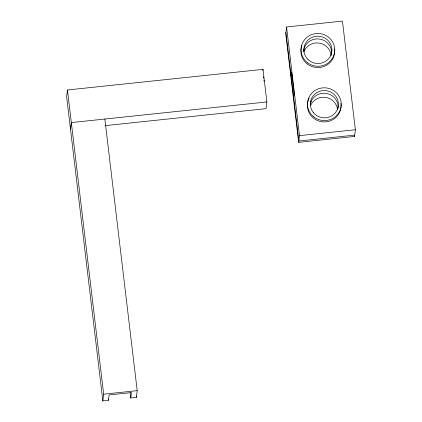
<?xml version="1.0" encoding="UTF-8"?>
<svg xmlns="http://www.w3.org/2000/svg" width="422" height="422" viewBox="0 0 422 422"><rect width="100%" height="100%" fill="white"/><g stroke="black" fill="none" stroke-linecap="round" stroke-linejoin="round"><path stroke-width="0.63" d="M104.994 125.645L266.045 108.66L266.873 101.95L262.99 69.356L67.451 89.981L66.629 96.691L102.847 400.9L108.433 400.309L109.092 394.945L131.437 392.587L130.778 397.951L136.364 397.366L137.192 390.656L104.856 119.041M70.511 129.285L71.334 122.575L266.873 101.95M102.847 400.9L103.67 394.19L67.451 89.981M262.843 70.574L262.99 69.356M286.57 26.992L285.747 33.702L298.681 142.346L354.549 136.454L355.371 129.749L342.437 21.1L286.57 26.992L299.504 135.641L298.681 142.346M293.67 97.545L294.16 93.573L291.57 71.84L291.085 75.818L292.325 75.686M310.402 103.854L311.135 101.359M299.504 135.641L355.371 129.749M354.712 135.114L298.845 141.006L285.91 32.357M103.67 394.19L137.192 390.656M354.39 135.145L354.549 136.454M263.55 76.772L263.703 78.049M263.929 79.964L264.082 81.246M136.211 396.058L136.364 397.366M130.155 392.718L130.778 397.951M108.275 399.001L108.433 400.309M303.882 49.342L304.035 51.706L304.679 50.039A14.068 13.652 7 0 1 319.981 43.229A14.068 13.652 7 0 1 331.096 55.641M334.435 48.994A16.88 16.384 7 0 1 316.041 67.504A16.88 16.384 7 0 1 301.851 45.571M340.739 108.908A16.88 16.384 7 0 1 318.716 120.993A16.88 16.384 7 0 1 309.099 98.12M340.918 103.427A16.88 16.384 7 0 1 340.849 108.312M303.56 51.299A14.068 13.652 7 0 1 319.164 38.988A14.068 13.652 7 0 1 331.486 54.591M310.239 104.15A14.068 13.652 7 0 1 326.137 93.383A14.068 13.652 7 0 1 338.017 108.422M310.639 105.384A14.068 13.652 7 0 1 325.599 97.398A14.068 13.652 7 0 1 337.51 109.425M307.986 59.481A14.068 13.652 7 0 0 331.492 53.462A14.068 13.652 7 0 0 314.226 36.656A14.068 13.652 7 0 0 307.986 59.481M307.786 62.915A16.88 16.384 7 0 0 334.651 51.932A16.88 16.384 7 0 0 311.262 34.752A16.88 16.384 7 0 0 307.786 62.915M313.425 112.69A14.068 13.652 7 0 0 337.484 109.198A14.068 13.652 7 0 0 322.192 90.677A14.068 13.652 7 0 0 313.425 112.69M313.193 116.393A16.88 16.384 7 0 0 340.902 107.568A16.88 16.384 7 0 0 319.006 88.609A16.88 16.384 7 0 0 313.193 116.393"/></g></svg>
